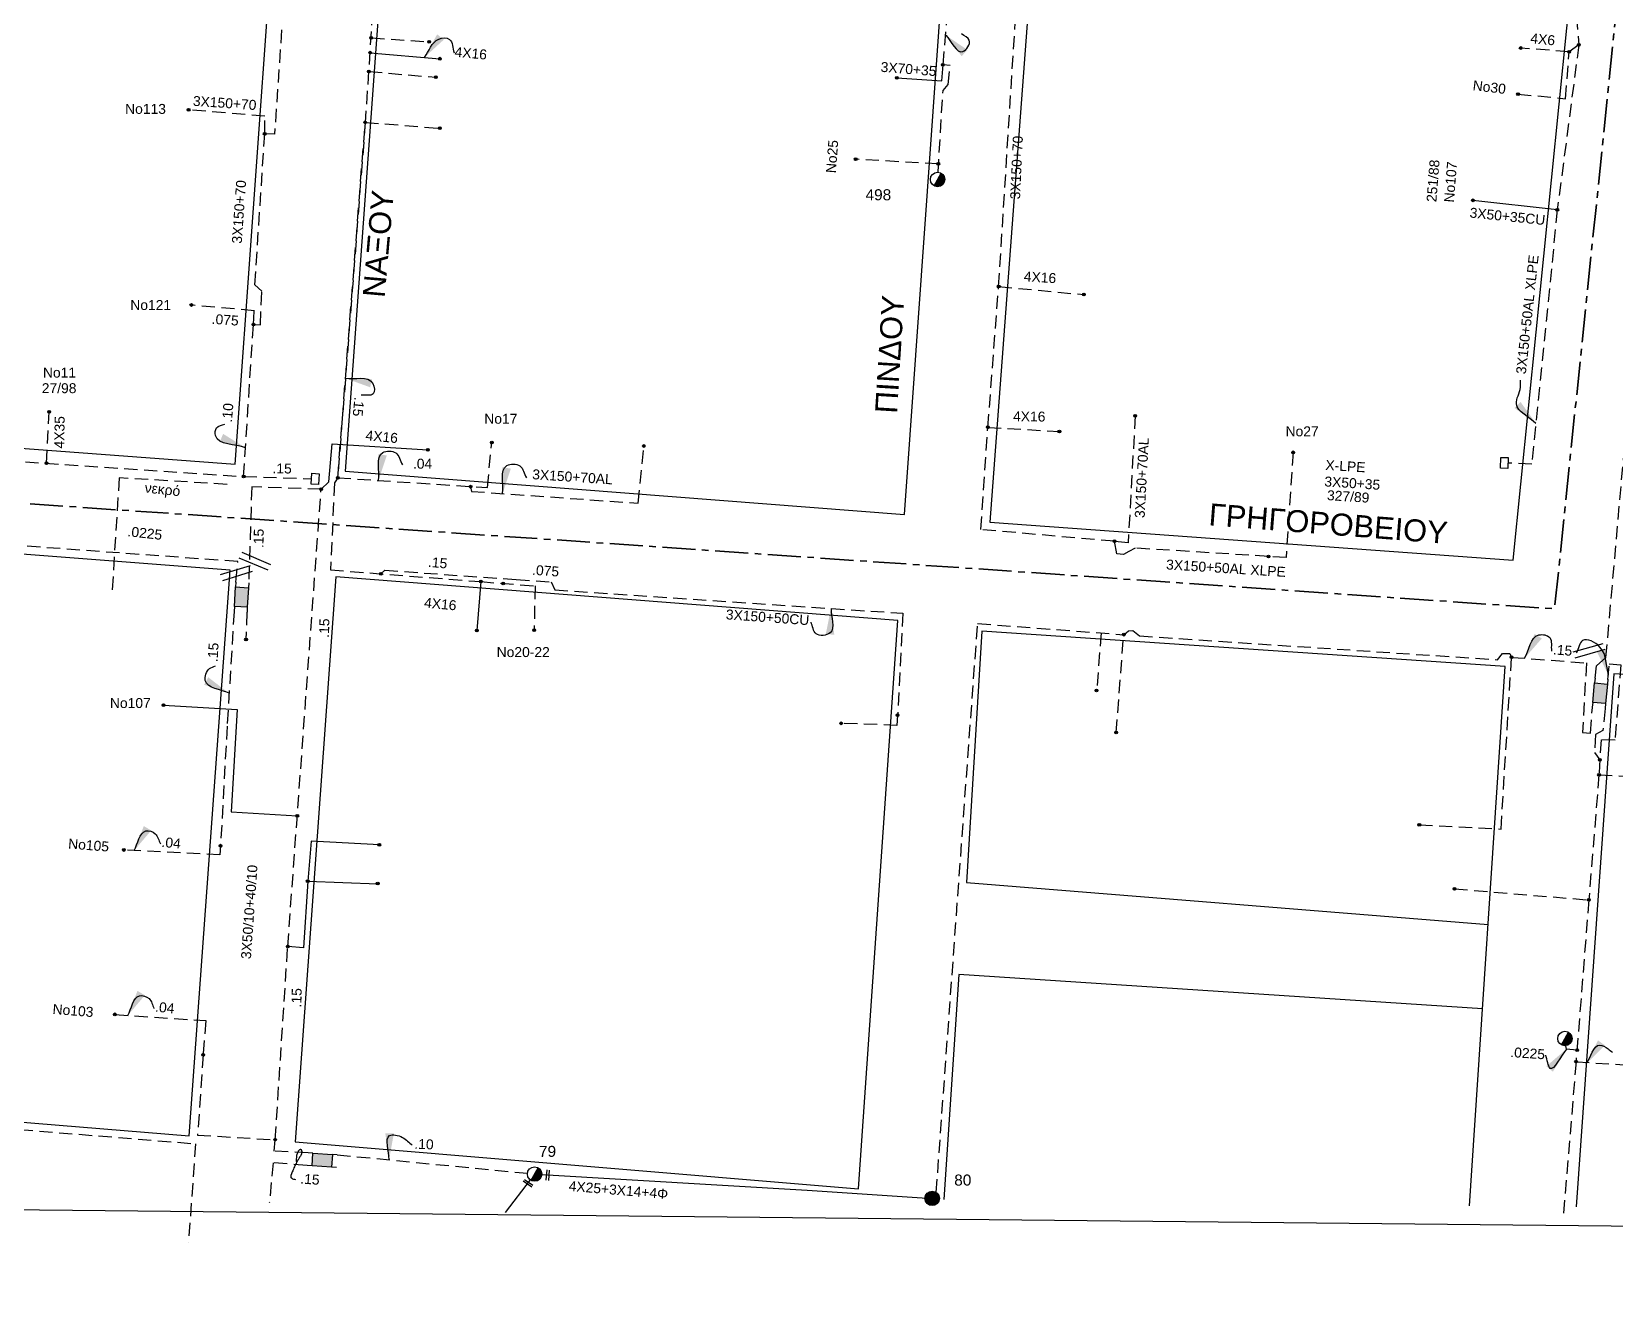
# Model space of a CAD drawing. Header units: millimetres. Extents: x 2893 to 4023, y 216 to 730.
# Drawn here: x 3147.5 to 3299.8, y 216 to 337.1 of the extents above; entities that cross this region are included whole.
import ezdxf

# ---------------------------------------------------------------- set-up
doc = ezdxf.new("R2010")
doc.units = ezdxf.units.MM
doc.linetypes.add('CENTER', pattern=[50.8, 31.75, -6.35, 6.35, -6.35])
doc.linetypes.add('DASHED', pattern=[19.05, 12.7, -6.35])
for name, color, linetype in [('Link Box 4 Διευθύνσεων', 7, 'Continuous'), ('Άγνωστα', 7, 'Continuous'), ('Γυμνά εναέρια ΧΤ (3Φ)   3x50+35CU', 7, 'Continuous'), ('Γυμνά εναέρια ΧΤ (3Φ)   4x35AL', 7, 'Continuous'), ('Εναέρια παροχή ΧΤ 4x16', 7, 'Continuous'), ('Επιγραφές - Σχήματα', 7, 'Continuous'), ('Επιτοίχιο Κουτί', 7, 'Continuous'), ('Καλώδια ΧΤ   3x150+50AL', 7, 'DASHED'), ('Καλώδια ΧΤ   3x150+50AL XLPE', 7, 'DASHED'), ('Καλώδια ΧΤ   3x150+50CU', 7, 'DASHED'), ('Καλώδια ΧΤ   3x150+70 AL', 7, 'DASHED'), ('Καλώδια ΧΤ   3x95+50 AL XLPE', 7, 'DASHED'), ('Μηχανική τομή', 7, 'Continuous'), ('Στύλος Ξύλινος', 7, 'Continuous'), ('Στύλος Ξύλινος @ 1', 7, 'Continuous'), ('Στύλος ΦΜ', 7, 'Continuous'), ('Στύλος ΦΜ @ 1', 7, 'Continuous'), ('Συνδέσεις', 7, 'Continuous'), ('Τομή', 7, 'Continuous'), ('Υπόβαθρο ΔΕΗ', 7, 'Continuous'), ('Υπόγεια Καλώδια Δικτύου ΧΤ   .04', 7, 'DASHED'), ('Υπόγεια Καλώδια Δικτύου ΧΤ   .075', 7, 'DASHED'), ('Υπόγεια Καλώδια Δικτύου ΧΤ   .10', 7, 'DASHED'), ('Υπόγεια Καλώδια Δικτύου ΧΤ   .15', 7, 'DASHED'), ('Υπόγεια καλώδια Παροχών ΧΤ   .0225', 7, 'DASHED'), ('Υπόγεια καλώδια Παροχών ΧΤ   .15', 7, 'DASHED'), ('Υπόγεια καλώδια Παροχών ΧΤ   4x6', 7, 'DASHED')]:
    doc.layers.add(name, color=color, linetype=linetype)
doc.styles.add('arial', font='ARIAL.TTF')
doc.styles.get("Standard").update_dxf_attribs({"font": 'ARIAL.TTF'})
doc.linetypes.add('SYN_LINE', pattern='A,0.5,-0.0001,["/\\/\\/\\/",Standard,S=0.1,R=0,X=0,Y=-0.05],-0.25', length=0.7501)
doc.dimstyles.new('ISO-25', dxfattribs={"dimtxt": 2.5, "dimasz": 2.5, "dimexe": 1.25, "dimexo": 0.625, "dimtad": 1, "dimtxsty": 'Standard', "dimcen": 2.5, "dimadec": 0, "dimazin": 0, "dimtfac": 1, "dimtmove": 0, "dimatfit": 3, "dimfxl": 1, "dimarcsym": 0})

# ---------------------------------------------------------------- blocks, each defined once
blk = doc.blocks.new('LINK BOX 4 ΑΝΑΧΩΡΗΣΕΩΝ')
at = {"layer": 'Link Box 4 Διευθύνσεων', "ltscale": 40}
blk.add_hatch(color=256, dxfattribs=at).paths.add_polyline_path([(-3.54, 0), (-3.54, -4.67), (3.54, -4.67), (3.54, 0)])
for p, q in [((-3.54, 0), (-5.33, 0)), ((5.33, 0), (3.54, 0)), ((-3.54, -4.67), (-5.33, -4.67)), ((5.33, -4.67), (3.54, -4.67))]:
    blk.add_line(p, q, dxfattribs=at)
blk.add_lwpolyline([(-3.54, -4.67), (-3.54, 0), (3.54, 0), (3.54, -4.67)], close=True, dxfattribs=at)
blk = doc.blocks.new('_ΣΥΝΔΕΣΗ')
at = {"layer": 'Συνδέσεις', "linetype": 'SYN_LINE', "ltscale": 40}
blk.add_hatch(color=256, dxfattribs=at).paths.add_polyline_path([(-116.75, 2339.64, 1), (-117.75, 2339.64, 1)])
at = {"layer": 'Συνδέσεις'}
blk.add_circle((-117.25, 2339.64), 0.5, dxfattribs=at)
blk = doc.blocks.new('ΥΠΑΡΧΩΝ ΤΣΙΜΕΝΤΕΝΙΟΣ ΣΤΥΛΟΣ')
at = {"layer": 'Στύλος ΦΜ'}
blk.add_hatch(color=7, dxfattribs=at).paths.add_polyline_path([(-1.29, -2.28, 0.574793), (2.62, 0, 0.268822), (1.3, 2.27)])
blk.add_line((-1.29, -2.28), (1.3, 2.27), dxfattribs=at)
blk.add_circle((0, 0), 2.62, dxfattribs=at)
at = {"layer": 'Στύλος ΦΜ', "flags": 4}
for tag, p in [('ΑΡΙΘΜΟΣ', (-4.68, 8.05)), ('ΤΥΠΟΣ', (-4.91, 3.03))]:
    blk.add_attdef(tag, p, '', height=4, dxfattribs=at)
blk = doc.blocks.new('ΤΟΜΗ')
at = {"layer": 'Τομή', "ltscale": 40}
for p, q in [((-5.68, 0), (5.68, 0)), ((5.68, -2.33), (-5.68, -2.33))]:
    blk.add_line(p, q, dxfattribs=at)
blk = doc.blocks.new('ΕΠΙΤΟΙΧΙΟ ΚΟΥΤΙ')
at = {"layer": 'Επιτοίχιο Κουτί', "ltscale": 40}
blk.add_lwpolyline([(-2.06, 1.35), (1.86, 1.35), (1.86, -1.39), (-2.06, -1.39)], close=True, dxfattribs=at)
blk = doc.blocks.new('ΜΗΧΑΝΙΚΗ ΤΟΜΗ')
at = {"layer": 'Μηχανική τομή', "ltscale": 40}
for p, q in [((-1.89, 0.78), (1.89, 0.78)), ((1.89, 0), (-1.89, 0))]:
    blk.add_line(p, q, dxfattribs=at)
blk = doc.blocks.new('ΥΠΑΡΧΩΝ ΞΥΛΙΝΟΣ ΣΤΥΛΟΣ')
at = {"layer": 'Στύλος Ξύλινος'}
h = blk.add_hatch(color=7, dxfattribs=at)
h.paths.add_polyline_path([(-2.62, 0, 0.270008), (-1.29, -2.28), (1.3, 2.27, 0.576266)])
h.paths.add_polyline_path([(-1.29, -2.28, 0.574793), (2.62, 0, 0.268822), (1.3, 2.27)])
at = {"layer": 'Στύλος Ξύλινος', "color": 7}
blk.add_line((-1.29, -2.28), (1.3, 2.27), dxfattribs=at)
blk.add_circle((0, 0), 2.62, dxfattribs=at)
at = {"layer": 'Στύλος Ξύλινος', "flags": 4}
for tag, p in [('ΑΡΙΘΜΟΣ', (-4.91, 8.6)), ('ΤΥΠΟΣ', (-4.85, 3.39))]:
    blk.add_attdef(tag, p, '', height=4, dxfattribs=at)

msp = doc.modelspace()

# ---------------------------------------------------------------- linework, layer by layer
at = {"layer": 'Άγνωστα', "color": 6, "linetype": 'DASHED', "ltscale": 0.1}
for points in [[(3180.15, 336.47), (3185.73, 336.1)], [(3179.92, 333.23), (3186.36, 332.68)], [(3179.57, 328.34), (3186.75, 327.78)]]:
    msp.add_lwpolyline(points, dxfattribs=at)
at = {"layer": 'Άγνωστα', "color": 2, "linetype": 'DASHED', "ltscale": 0.1}
msp.add_lwpolyline([(3290.42, 331.06), (3295, 330.62), (3295.34, 335.14)], dxfattribs=at)
at = {"layer": 'Άγνωστα', "color": 85, "ltscale": 0.1}
msp.add_lwpolyline([(3230.68, 332.61), (3235.01, 332.32), (3235.13, 333.88)], dxfattribs=at)
at = {"layer": 'Άγνωστα', "color": 85, "linetype": 'DASHED', "ltscale": 0.1}
msp.add_lwpolyline([(3234.68, 324.34), (3226.73, 324.8)], dxfattribs=at)
at = {"layer": 'Άγνωστα', "color": 151, "linetype": 'DASHED', "ltscale": 0.1}
for points in [[(3250.33, 279.24), (3249.91, 273.71)], [(3251.79, 269.66), (3252.51, 279.07)], [(3280.93, 260.79), (3288.79, 260.38), (3289.8, 276.89)], [(3298.8, 271.96), (3298.58, 269.86), (3297.87, 269.46), (3297.77, 267.73), (3298.29, 267.02)], [(3298.21, 265.59), (3297.23, 253.56), (3296, 237.99)], [(3284.31, 254.63), (3297.23, 253.56)], [(3296, 237.99), (3294.77, 223.03)]]:
    msp.add_lwpolyline(points, dxfattribs=at)
at = {"layer": 'Άγνωστα', "color": 30, "ltscale": 0.1}
for points in [[(3160.17, 272.28), (3167.25, 271.86), (3166.69, 262.02), (3173.04, 261.64)], [(3180.93, 258.86), (3174.36, 259.2), (3174.04, 255.36)], [(3174.04, 255.36), (3173.64, 248.95), (3172.12, 249.08)], [(3174.04, 255.36), (3180.77, 255.12)]]:
    msp.add_lwpolyline(points, dxfattribs=at)
at = {"layer": 'Άγνωστα', "linetype": 'DASHED', "ltscale": 0.1}
msp.add_lwpolyline([(3090.32, 236.72), (3090.17, 235.02), (3100.63, 234.27), (3107.93, 233.85), (3109.44, 234.48), (3129.25, 232.86), (3163.26, 230.11), (3162.57, 220.6)], dxfattribs=at)
at = {"layer": 'Άγνωστα', "ltscale": 0.1}
for points in [[(3196.55, 227.16), (3222.06, 225.66), (3234.1, 224.86)], [(3195.44, 226.65), (3193.04, 223.49)]]:
    msp.add_lwpolyline(points, dxfattribs=at)
at = {"layer": 'Γυμνά εναέρια ΧΤ (3Φ)   3x50+35CU', "color": 2, "ltscale": 0.1}
msp.add_lwpolyline([(3294.2, 319.93), (3286.09, 320.83)], dxfattribs=at)
at = {"layer": 'Γυμνά εναέρια ΧΤ (3Φ)   3x50+35CU', "color": 2, "linetype": 'DASHED', "ltscale": 0.1}
msp.add_lwpolyline([(3268.8, 296.61), (3268.12, 286.48), (3266.43, 286.59)], dxfattribs=at)
at = {"layer": 'Γυμνά εναέρια ΧΤ (3Φ)   4x35AL', "color": 85, "linetype": 'DASHED', "ltscale": 0.1}
msp.add_lwpolyline([(3148.93, 295.55), (3149.18, 300.5)], dxfattribs=at)
at = {"layer": 'Εναέρια παροχή ΧΤ 4x16', "color": 6, "ltscale": 0.1}
for points in [[(3180.05, 335.04), (3186.75, 334.46)], [(3190.68, 284.18), (3190.3, 279.47)]]:
    msp.add_lwpolyline(points, dxfattribs=at)
at = {"layer": 'Εναέρια παροχή ΧΤ 4x16', "color": 2, "linetype": 'DASHED', "ltscale": 0.1}
for points in [[(3240.48, 312.56), (3248.68, 311.78)], [(3239.44, 299.01), (3246.32, 298.61)]]:
    msp.add_lwpolyline(points, dxfattribs=at)
at = {"layer": 'Εναέρια παροχή ΧΤ 4x16', "color": 30, "ltscale": 0.1}
msp.add_lwpolyline([(3175.33, 293.07), (3176.07, 293.78), (3176.4, 297.44), (3185.6, 296.84)], dxfattribs=at)
at = {"layer": 'Επιγραφές - Σχήματα'}
msp.add_lwpolyline([(2902.66, 226.25), (3910.16, 216.01), (3910.16, 721.1), (2902.66, 721.1)], close=True, dxfattribs=at)
msp.add_lwpolyline([(3172.97, 228.4), (3172.96, 228.53), (3172.97, 228.66), (3172.98, 228.78), (3172.99, 228.89), (3173.01, 229), (3173.04, 229.1), (3173.06, 229.18), (3173.09, 229.26), (3173.12, 229.32), (3173.14, 229.38), (3173.17, 229.42), (3173.19, 229.46), (3173.21, 229.49), (3173.24, 229.52), (3173.26, 229.54), (3173.27, 229.55), (3173.29, 229.56), (3173.31, 229.57), (3173.32, 229.58), (3173.34, 229.58), (3173.35, 229.58), (3173.36, 229.58), (3173.37, 229.58), (3173.38, 229.57), (3173.39, 229.56), (3173.4, 229.55), (3173.41, 229.54), (3173.42, 229.52), (3173.43, 229.5), (3173.43, 229.48), (3173.44, 229.46), (3173.45, 229.44), (3173.45, 229.41), (3173.46, 229.39), (3173.46, 229.36), (3173.46, 229.33), (3173.46, 229.3), (3173.46, 229.27), (3173.46, 229.24), (3173.45, 229.21), (3173.45, 229.18), (3173.44, 229.15), (3173.43, 229.12), (3173.42, 229.09), (3173.41, 229.05), (3173.39, 229.01), (3173.37, 228.97), (3173.34, 228.92), (3173.3, 228.87), (3173.26, 228.81), (3173.22, 228.74), (3173.18, 228.67), (3173.13, 228.6), (3173.08, 228.51), (3173.02, 228.42), (3172.97, 228.33), (3172.92, 228.22), (3172.87, 228.12), (3172.81, 228.01), (3172.77, 227.9), (3172.72, 227.79), (3172.67, 227.68), (3172.63, 227.59), (3172.6, 227.5), (3172.56, 227.42), (3172.53, 227.35), (3172.51, 227.29), (3172.49, 227.24), (3172.47, 227.19), (3172.45, 227.15), (3172.44, 227.12), (3172.43, 227.08), (3172.42, 227.05), (3172.41, 227.02), (3172.41, 226.99), (3172.41, 226.96), (3172.41, 226.94), (3172.42, 226.91), (3172.42, 226.89), (3172.43, 226.87), (3172.45, 226.84), (3172.47, 226.82), (3172.5, 226.8), (3172.54, 226.77), (3172.59, 226.75), (3172.67, 226.72), (3172.76, 226.7), (3172.87, 226.67)], dxfattribs=at)
at = {"layer": 'Καλώδια ΧΤ   3x150+50AL', "color": 2, "ltscale": 0.1}
msp.add_lwpolyline([(3297.84, 274.89), (3297.98, 276.09), (3298.88, 276.87), (3301.73, 309.15), (3302.65, 317.62)], dxfattribs=at)
at = {"layer": 'Καλώδια ΧΤ   3x150+50AL XLPE', "color": 85, "ltscale": 0.1}
msp.add_lwpolyline([(3127.63, 371.69), (3127.95, 374.66), (3132.4, 374.21), (3132.37, 371.97), (3146.72, 369.92), (3157.94, 368.68), (3169.89, 366.93), (3173.02, 365.82), (3173.32, 363.85), (3170.86, 327.22), (3170.86, 327.22), (3169.91, 327.24)], dxfattribs=at)
at = {"layer": 'Καλώδια ΧΤ   3x150+50AL XLPE', "color": 2, "ltscale": 0.1}
for points in [[(3297.43, 351.34), (3296.04, 338.53), (3296.27, 335.79)], [(3296.27, 335.79), (3294.2, 319.93), (3291.74, 295.46), (3289.47, 295.58)], [(3266.43, 286.59), (3253.6, 287.4), (3253.01, 287.08), (3252.48, 286.78), (3251.84, 286.83), (3251.61, 288.05)]]:
    msp.add_lwpolyline(points, dxfattribs=at)
at = {"layer": 'Καλώδια ΧΤ   3x150+50CU', "color": 6, "ltscale": 0.1}
msp.add_lwpolyline([(3181.08, 284.92), (3181.45, 285.27), (3194.1, 284.37), (3197.44, 284.15), (3197.79, 283.38), (3231.28, 281.13), (3230.76, 271.33), (3230.7, 270.35), (3225.34, 270.54)], dxfattribs=at)
at = {"layer": 'Καλώδια ΧΤ   3x150+70 AL', "color": 2, "ltscale": 0.1}
for points in [[(3251.61, 288.05), (3238.78, 289.18), (3239.44, 299.01), (3240.48, 312.56), (3242.3, 341.58), (3241.72, 341.61), (3241.88, 345.14), (3242.51, 345.13)], [(3253.61, 300.12), (3252.93, 287.91), (3251.61, 288.05)]]:
    msp.add_lwpolyline(points, dxfattribs=at)
at = {"layer": 'Καλώδια ΧΤ   3x150+70 AL', "color": 85, "ltscale": 0.1}
for points in [[(3169.91, 327.24), (3169.93, 328.93), (3162.59, 329.56)], [(3168.82, 308.91), (3169.49, 308.87), (3169.62, 312.12), (3168.96, 312.72), (3169.91, 327.24)]]:
    msp.add_lwpolyline(points, dxfattribs=at)
at = {"layer": 'Καλώδια ΧΤ   3x150+70 AL', "color": 6, "ltscale": 0.1}
msp.add_lwpolyline([(3189.71, 293.3), (3189.78, 292.85), (3205.83, 291.72), (3206.37, 297.2)], dxfattribs=at)
at = {"layer": 'Καλώδια ΧΤ   3x95+50 AL XLPE', "color": 151, "linetype": 'DASHED', "ltscale": 0.1}
msp.add_lwpolyline([(3296, 237.99), (3307.88, 237.24)], dxfattribs=at)
at = {"layer": 'Υπόβαθρο ΔΕΗ', "linetype": 'CENTER', "lineweight": 35, "ltscale": 0.1, "flags": 128}
msp.add_lwpolyline([(2893.85, 297.77), (2953.47, 300.74), (2996.96, 302.61), (3115.87, 293.82), (3226.51, 286.22), (3293.94, 281.56), (3300.46, 344.74), (3301.71, 358.42), (3357.18, 352.96), (3357.96, 357.78), (3417.27, 353.49), (3424.72, 352.5), (3434.54, 348.33), (3439.86, 344.74), (3475.03, 322.6), (3493.29, 309.51, -0.041124), (3501.86, 302.22), (3539.98, 263.99), (3578.76, 222.97)], format="xyb", dxfattribs=at)
at = {"layer": 'Υπόβαθρο ΔΕΗ', "ltscale": 0.1}
for points in [[(3100.17, 344.74), (3097.01, 300.7), (3167.08, 295.46), (3170.6, 344.74)], [(3181.28, 344.74), (3177.65, 294.8), (3231.42, 290.64), (3235.28, 344.74)], [(3243.72, 344.74), (3239.64, 289.89), (3289.96, 286.25), (3295.87, 344.74)], [(3285.77, 224.14), (3289.19, 276.01), (3238.85, 279.4), (3237.39, 255.23), (3287.56, 251.21)], [(3339.71, 224.22), (3342.28, 272.6), (3299.63, 275.29), (3296.01, 224.05)], [(3287.02, 243.09), (3236.64, 246.39), (3235.21, 224.75)]]:
    msp.add_lwpolyline(points, dxfattribs=at)
for points in [[(3162.63, 230.86), (3166.57, 285.28), (3096.52, 290.67), (3092.71, 236.6)], [(3230.79, 280.45), (3176.73, 284.63), (3172.84, 230.29), (3227.02, 225.77)]]:
    msp.add_lwpolyline(points, close=True, dxfattribs=at)
at = {"layer": 'Υπόγεια Καλώδια Δικτύου ΧΤ   .04', "color": 6, "ltscale": 0.1}
msp.add_lwpolyline([(3176.93, 294.16), (3191.32, 293.21), (3191.74, 297.54)], dxfattribs=at)
at = {"layer": 'Υπόγεια Καλώδια Δικτύου ΧΤ   .04', "color": 2, "ltscale": 0.1}
msp.add_lwpolyline([(3165.66, 258.77), (3165.6, 257.91), (3156.35, 258.35)], dxfattribs=at)
at = {"layer": 'Υπόγεια Καλώδια Δικτύου ΧΤ   .04', "color": 30, "ltscale": 0.1}
msp.add_lwpolyline([(3155.5, 242.54), (3164.25, 241.95), (3163.99, 238.67), (3163.45, 230.95), (3170.92, 230.49)], dxfattribs=at)
at = {"layer": 'Υπόγεια Καλώδια Δικτύου ΧΤ   .075', "color": 85, "ltscale": 0.1}
msp.add_lwpolyline([(3168.82, 308.91), (3168.91, 310.22), (3162.86, 310.77)], dxfattribs=at)
at = {"layer": 'Υπόγεια Καλώδια Δικτύου ΧΤ   .075', "color": 6, "ltscale": 0.1}
msp.add_lwpolyline([(3190.68, 284.17), (3195.9, 283.76), (3195.81, 279.49)], dxfattribs=at)
at = {"layer": 'Υπόγεια Καλώδια Δικτύου ΧΤ   .10', "color": 85, "ltscale": 0.1}
msp.add_lwpolyline([(3167.88, 294.28), (3168.82, 308.91)], dxfattribs=at)
at = {"layer": 'Υπόγεια Καλώδια Δικτύου ΧΤ   .10', "linetype": 'DASHED', "ltscale": 0.1}
msp.add_lwpolyline([(3176.88, 229.05), (3195.17, 227.27)], dxfattribs=at)
at = {"layer": 'Υπόγεια Καλώδια Δικτύου ΧΤ   .15', "color": 6, "ltscale": 0.1}
for points in [[(3184.96, 363.35), (3181.9, 363.68), (3179.57, 328.34)], [(3176.93, 294.16), (3179.57, 328.34), (3176.93, 294.16), (3176.62, 293.68), (3176.23, 285.3), (3190.68, 284.17)]]:
    msp.add_lwpolyline(points, dxfattribs=at)
at = {"layer": 'Υπόγεια Καλώδια Δικτύου ΧΤ   .15', "color": 85, "ltscale": 0.1}
for points in [[(3234.66, 323.54), (3235.13, 331.42), (3235.63, 331.97), (3235.82, 333.82), (3235.13, 333.88), (3235.7, 340.14), (3236.05, 346.63), (3236.05, 346.63), (3236.69, 347.47), (3236.77, 349.4), (3236.23, 349.41)], [(3104.67, 299.96), (3106.09, 299.85), (3107.81, 298.49), (3117.43, 297.75), (3127.89, 296.97), (3167.88, 294.28), (3174.39, 294.06)]]:
    msp.add_lwpolyline(points, dxfattribs=at)
at = {"layer": 'Υπόγεια Καλώδια Δικτύου ΧΤ   .15', "color": 30, "ltscale": 0.1}
for points in [[(3175.33, 293.07), (3168.66, 293.28), (3168.36, 284.06)], [(3170.92, 230.5), (3172.12, 249.08), (3175.33, 293.07)], [(3167.13, 284.13), (3167.33, 286.1), (3091.68, 291.6), (3091.33, 282.91), (3092.56, 282.68), (3092.44, 277.02), (3093.33, 276.33), (3090.97, 241.9), (3089.03, 239.57), (3088.73, 222.34)], [(3174.07, 229.25), (3170.83, 229.41), (3170.92, 230.49), (3170.92, 230.56)], [(3173.98, 228.02), (3170.72, 228.27), (3170.35, 224.44)]]:
    msp.add_lwpolyline(points, dxfattribs=at)
at = {"layer": 'Υπόγεια Καλώδια Δικτύου ΧΤ   .15', "color": 2, "ltscale": 0.1}
for points in [[(3166.96, 281.31), (3166.29, 270.27), (3165.66, 258.77)], [(3168.2, 281.24), (3168.1, 278.6)]]:
    msp.add_lwpolyline(points, dxfattribs=at)
at = {"layer": 'Υπόγεια Καλώδια Δικτύου ΧΤ   .15', "color": 151, "linetype": 'DASHED', "ltscale": 0.1}
for points in [[(3234.48, 225.43), (3238.46, 280.13), (3238.46, 280.13), (3238.46, 280.13), (3252.51, 279.07)], [(3252.51, 279.07), (3252.98, 279.45), (3253.39, 279.48), (3254.02, 278.95), (3288.45, 276.66)]]:
    msp.add_lwpolyline(points, dxfattribs=at)
at = {"layer": 'Υπόγεια Καλώδια Δικτύου ΧΤ   .15', "color": 151, "ltscale": 0.1}
for points in [[(3288.45, 276.66), (3288.92, 277.27), (3289.65, 277.25), (3289.8, 276.89), (3297, 276.36), (3296.63, 269.65), (3297.38, 269.61), (3297.57, 272.08)], [(3299.07, 274.77), (3299.2, 276.27), (3300.3, 276.16), (3299.75, 268.93), (3298.41, 268.96), (3298.21, 265.59)]]:
    msp.add_lwpolyline(points, dxfattribs=at)
at = {"layer": 'Υπόγεια καλώδια Παροχών ΧΤ   .0225', "linetype": 'DASHED', "ltscale": 0.1}
msp.add_lwpolyline([(3166.29, 293.52), (3155.91, 294.16), (3155.22, 283.07)], dxfattribs=at)
at = {"layer": 'Υπόγεια καλώδια Παροχών ΧΤ   .0225', "color": 151, "ltscale": 0.1}
msp.add_lwpolyline([(3296.09, 239.11), (3295.08, 239.21), (3295.03, 239.54)], dxfattribs=at)
at = {"layer": 'Υπόγεια καλώδια Παροχών ΧΤ   .15', "color": 151, "ltscale": 0.1}
msp.add_lwpolyline([(3298.21, 265.59), (3307.26, 265.14)], dxfattribs=at)
at = {"layer": 'Υπόγεια καλώδια Παροχών ΧΤ   4x6', "color": 2, "ltscale": 0.1}
msp.add_lwpolyline([(3296.27, 335.79), (3295.34, 335.14), (3290.67, 335.48)], dxfattribs=at)

# ---------------------------------------------------------------- block references
at = {"layer": 'Link Box 4 Διευθύνσεων'}
for p, xscale, yscale, zscale, rotation in [((3167.05, 282.72), 0.2649871955224247, 0.2649871955224247, 0.2649871955224247, 86.71437897944426), ((3297.7, 273.49), 0.2649871955223803, 0.2649871955223803, 0.2649871955223803, 84.46722823516929), ((3175.48, 229.15), 0.2649871955224304, 0.2649871955224304, 0.2649871955224304, 355.9430001780968)]:
    msp.add_blockref('LINK BOX 4 ΑΝΑΧΩΡΗΣΕΩΝ', p, dxfattribs=dict(at, xscale=xscale, yscale=yscale, zscale=zscale, rotation=rotation))
at = {"layer": 'Επιτοίχιο Κουτί'}
for p, xscale, yscale, zscale, rotation in [((3289.1, 295.62), 0.264987195522342, 0.264987195522342, 0.264987195522342, 88.04362354472201), ((3289.1, 295.62), 0.264987195522342, 0.264987195522342, 0.264987195522342, 88.04362354472201), ((3174.76, 294.03), 0.2649871955223994, 0.2649871955223994, 0.2649871955223994, 266.4539753692239)]:
    msp.add_blockref('ΕΠΙΤΟΙΧΙΟ ΚΟΥΤΙ', p, dxfattribs=dict(at, xscale=xscale, yscale=yscale, zscale=zscale, rotation=rotation))
at = {"layer": 'Μηχανική τομή'}
for p, xscale, yscale, zscale, rotation in [((3197.02, 227.1), 0.2649871955223705, 0.2649871955223705, 0.2649871955223705, 265.3393623933966), ((3195.17, 226.23), 0.2649871955223825, 0.2649871955223825, 0.2649871955223825, 325.8393056000737)]:
    msp.add_blockref('ΜΗΧΑΝΙΚΗ ΤΟΜΗ', p, dxfattribs=dict(at, xscale=xscale, yscale=yscale, zscale=zscale, rotation=rotation))
at = {"layer": 'Στύλος Ξύλινος @ 1', "ltscale": 40}
ref = msp.add_blockref('ΥΠΑΡΧΩΝ ΞΥΛΙΝΟΣ ΣΤΥΛΟΣ', (3234.09, 224.86), dxfattribs=dict(at, xscale=0.2649871955223772, yscale=0.2649871955223772, zscale=0.2649871955223772))
ref.add_attrib('ΑΡΙΘΜΟΣ', '80', (3236.21, 226.09), dxfattribs={"layer": 'Στύλος Ξύλινος', "height": 1.06, "flags": 4})
at = {"layer": 'Στύλος ΦΜ @ 1', "ltscale": 40}
ref = msp.add_blockref('ΥΠΑΡΧΩΝ ΤΣΙΜΕΝΤΕΝΙΟΣ ΣΤΥΛΟΣ', (3234.61, 322.85), dxfattribs=dict(at, xscale=0.2649871955223772, yscale=0.2649871955223772, zscale=0.2649871955223772))
ref.add_attrib('ΤΥΠΟΣ', '498', (3227.68, 320.85), dxfattribs={"layer": 'Στύλος ΦΜ', "height": 1.06, "flags": 4})
at = {"layer": 'Στύλος ΦΜ @ 1', "ltscale": 40, "xscale": 0.2649871955223772, "yscale": 0.2649871955223772, "zscale": 0.2649871955223772}
msp.add_blockref('ΥΠΑΡΧΩΝ ΤΣΙΜΕΝΤΕΝΙΟΣ ΣΤΥΛΟΣ', (3294.93, 240.23), dxfattribs=at)
at = {"layer": 'Στύλος ΦΜ @ 1', "ltscale": 40}
ref = msp.add_blockref('ΥΠΑΡΧΩΝ ΤΣΙΜΕΝΤΕΝΙΟΣ ΣΤΥΛΟΣ', (3195.86, 227.2), dxfattribs=dict(at, xscale=0.2649871955223772, yscale=0.2649871955223772, zscale=0.2649871955223772))
ref.add_attrib('ΤΥΠΟΣ', '79', (3196.28, 228.85), dxfattribs={"layer": 'Στύλος ΦΜ', "height": 1.06, "flags": 4})
at = {"layer": 'Συνδέσεις', "xscale": 0.2649871955223772, "yscale": 0.2649871955223772, "zscale": 0.2649871955223772}
for p in [(3211.22, -283.5), (3211.12, -284.93), (3216.8, -283.88), (3321.75, -284.48), (3326.41, -284.84), (3327.34, -284.19), (3217.81, -285.51), (3266.19, -286.1), (3210.99, -286.74), (3217.43, -287.29), (3261.75, -287.36), (3321.49, -288.91), (3193.66, -290.42), (3210.64, -291.63), (3217.82, -292.19), (3200.97, -292.73), (3257.8, -295.18), (3265.75, -295.63), (3317.16, -299.13), (3325.27, -300.04), (3271.55, -307.42), (3193.92, -309.2), (3279.74, -308.19), (3199.89, -311.06), (3180.25, -319.47), (3284.68, -319.86), (3270.51, -320.96), (3277.39, -321.37), (3216.66, -323.13), (3222.81, -322.43), (3237.44, -322.76), (3180, -324.42), (3299.87, -323.37), (3198.95, -325.69), (3208, -325.82), (3206.4, -326.9), (3220.78, -326.67), (3282.68, -331.92), (3297.5, -333.39), (3212.15, -335.05), (3221.75, -335.79), (3223.9, -335.98), (3199.18, -341.37), (3221.37, -340.5), (3226.88, -340.48), (3283.58, -340.9), (3320.87, -343.08), (3280.97, -346.27), (3191.25, -347.68), (3261.82, -348.64), (3256.41, -349.43), (3282.86, -350.31), (3329.37, -352.94), (3329.28, -354.38), (3204.11, -358.32), (3312, -359.19), (3196.73, -361.2), (3212, -361.11), (3187.43, -361.61), (3205.11, -364.6), (3211.84, -364.84), (3315.38, -365.35), (3328.3, -366.41), (3203.19, -370.88), (3186.57, -377.42), (3327.17, -380.85), (3195.06, -381.3), (3327.07, -381.97), (3201.99, -389.47)]:
    msp.add_blockref('_ΣΥΝΔΕΣΗ', p, dxfattribs=at)
at = {"layer": 'Τομή'}
for p, xscale, yscale, zscale, rotation in [((3169.09, 286.41), 0.2649871955224175, 0.2649871955224175, 0.2649871955224175, 337.2608717389298), ((3167.09, 285.29), 0.2649871955224539, 0.2649871955224539, 0.2649871955224539, 17.20219770589367), ((3297.17, 277.82), 0.2649871955223735, 0.2649871955223735, 0.2649871955223735, 15.91650741834886)]:
    msp.add_blockref('ΤΟΜΗ', p, dxfattribs=dict(at, xscale=xscale, yscale=yscale, zscale=zscale, rotation=rotation))

# ---------------------------------------------------------------- texts
at = {"layer": 'Άγνωστα', "char_height": 0.954, "width": 89.2327, "attachment_point": 1, "style": 'arial'}
for s, insert, rotation in [('3X70+35', (3229.18, 334.16), 355.4851), ('3X50/10+40/10', (3167.62, 247.91), 85.9144), ('4X25+3X14+4{\\f@Arial Unicode MS|b0|i0|c161|p34;Φ}', (3199.19, 226.54), 355.188)]:
    msp.add_mtext(s, dxfattribs=dict(at, insert=insert, rotation=rotation))
at = {"layer": 'Γυμνά εναέρια ΧΤ (3Φ)   3x50+35CU', "char_height": 0.954, "width": 89.2327, "attachment_point": 1, "style": 'arial'}
for s, insert, rotation in [('3X50+35CU', (3285.83, 320.15), 354.1717), ('X-LPE\\P3X50+35', (3271.94, 295.88), 356.3518)]:
    msp.add_mtext(s, dxfattribs=dict(at, insert=insert, rotation=rotation))
at = {"layer": 'Γυμνά εναέρια ΧΤ (3Φ)   4x35AL', "insert": (3149.66, 296.99), "char_height": 0.954, "width": 89.2327, "attachment_point": 1, "rotation": 88.8753, "style": 'arial'}
msp.add_mtext('4X35', dxfattribs=at)
at = {"layer": 'Εναέρια παροχή ΧΤ 4x16', "char_height": 0.954, "width": 89.2327, "attachment_point": 1, "style": 'arial'}
for insert, rotation in [((3188.22, 335.61), 354.6914), ((3242.94, 314.02), 356.3212), ((3241.87, 300.54), 359.6614), ((3179.66, 298.73), 354.6914), ((3185.29, 282.64), 354.6914)]:
    msp.add_mtext('4X16', dxfattribs=dict(at, insert=insert, rotation=rotation))
at = {"layer": 'Επιγραφές - Σχήματα'}
for s, rotation, p in [('No30', 353.2945, (3286.03, 331.44)), ('No25', 85.5963, (3224.82, 323.43)), ('251/88', 85.5963, (3282.57, 320.65)), ('No107', 85.5963, (3284.26, 320.61)), ('No105', 355.5124, (3150.98, 258.51)), ('No103', 355.5124, (3149.48, 242.6))]:
    msp.add_text(s, height=0.954, rotation=rotation, dxfattribs=at).set_placement(p)
for s, p in [('No113', (3156.48, 329.16)), ('No121', (3156.98, 310.3)), ('No11', (3148.58, 303.8)), ('27/98', (3148.47, 302.3)), ('No17', (3191.02, 299.36)), ('No27', (3268.07, 298.15)), ('No20-22', (3192.21, 276.92)), ('No107', (3155.02, 272.02))]:
    msp.add_text(s, height=0.954, dxfattribs=at).set_placement(p)
at = {"layer": 'Επιγραφές - Σχήματα', "attachment_point": 1, "style": 'arial'}
for s, insert, char_height, width, rotation in [('ΝΑΞΟΥ', (3179.32, 311.61), 2.12, 45.1012, 84.9705), ('ΠΙΝΔΟΥ', (3228.59, 300.42), 2.12, 45.1012, 86.4995), ('νεκρό', (3158.43, 293.7), 0.954, 89.2327, 353.8576), ('327/89', (3272.09, 292.97), 0.954, 89.2327, 356.3518), ('ΓΡΗΓΟΡΟΒΕΙΟΥ', (3260.79, 291.71), 2.1199, 45.1012, 355.5223)]:
    msp.add_mtext(s, dxfattribs=dict(at, insert=insert, char_height=char_height, width=width, rotation=rotation))
at = {"layer": 'Καλώδια ΧΤ   3x150+50AL XLPE', "char_height": 0.954, "width": 89.2327, "attachment_point": 1, "style": 'arial'}
for insert, rotation in [((3290.22, 304.19), 83.7929), ((3256.62, 286.31), 356.3518)]:
    msp.add_mtext('3X150+50AL XLPE', dxfattribs=dict(at, insert=insert, rotation=rotation))
at = {"layer": 'Καλώδια ΧΤ   3x150+50CU', "insert": (3214.29, 281.51), "char_height": 0.954, "width": 89.2327, "attachment_point": 1, "rotation": 355.8881, "style": 'arial'}
msp.add_mtext('3X150+50CU', dxfattribs=at)
at = {"layer": 'Καλώδια ΧΤ   3x150+70 AL', "char_height": 0.954, "width": 89.2327, "attachment_point": 1, "style": 'arial'}
for s, insert, rotation in [('3X150+70', (3163.04, 330.89), 356.1331), ('3X150+70', (3241.58, 320.97), 87.3651), ('3X150+70', (3166.74, 316.72), 85.9578), ('3X150+70AL', (3253.56, 290.32), 86.9674), ('3X150+70AL', (3195.67, 294.98), 356.2525)]:
    msp.add_mtext(s, dxfattribs=dict(at, insert=insert, rotation=rotation))
at = {"layer": 'Υπόγεια Καλώδια Δικτύου ΧΤ   .04', "insert": (3184.16, 295.99), "char_height": 0.954, "width": 89.2327, "attachment_point": 1, "style": 'arial'}
msp.add_mtext('.04', dxfattribs=at)
at = {"layer": 'Υπόγεια Καλώδια Δικτύου ΧΤ   .04', "char_height": 0.954, "width": 89.2327, "attachment_point": 1, "rotation": 354.434, "style": 'arial'}
for insert in [(3160.04, 259.62), (3159.43, 243.77)]:
    msp.add_mtext('.04', dxfattribs=dict(at, insert=insert))
at = {"layer": 'Υπόγεια Καλώδια Δικτύου ΧΤ   .075', "char_height": 0.954, "width": 89.2327, "attachment_point": 1, "rotation": 355.951, "style": 'arial'}
for insert in [(3164.85, 309.92), (3195.66, 285.79)]:
    msp.add_mtext('.075', dxfattribs=dict(at, insert=insert))
at = {"layer": 'Υπόγεια Καλώδια Δικτύου ΧΤ   .10', "char_height": 0.954, "width": 89.2327, "attachment_point": 1, "style": 'arial'}
for insert, rotation in [((3165.8, 299.53), 85.5225), ((3184.32, 230.59), 357.6748)]:
    msp.add_mtext('.10', dxfattribs=dict(at, insert=insert, rotation=rotation))
at = {"layer": 'Υπόγεια Καλώδια Δικτύου ΧΤ   .15', "char_height": 0.954, "width": 89.2327, "attachment_point": 1, "style": 'arial'}
for insert, rotation in [((3179.49, 301.85), 264.2525), ((3170.66, 295.54), 359.515), ((3168.82, 287.42), 88.559), ((3185.66, 286.55), 354.9515), ((3175.13, 278.79), 88.559), ((3164.42, 276.48), 86.7718), ((3293.83, 278.13), 355.4006), ((3172.47, 243.24), 88.559), ((3173.37, 227.24), 355.9509)]:
    msp.add_mtext('.15', dxfattribs=dict(at, insert=insert, rotation=rotation))
at = {"layer": 'Υπόγεια καλώδια Παροχών ΧΤ   .0225', "char_height": 0.954, "width": 89.2327, "attachment_point": 1, "style": 'arial'}
for insert, rotation in [((3156.78, 289.49), 353.8576), ((3289.72, 239.41), 356.0397)]:
    msp.add_mtext('.0225', dxfattribs=dict(at, insert=insert, rotation=rotation))
at = {"layer": 'Υπόγεια καλώδια Παροχών ΧΤ   4x6', "insert": (3291.67, 336.92), "char_height": 0.954, "width": 89.2327, "attachment_point": 1, "rotation": 354.4016, "style": 'arial'}
msp.add_mtext('4X6', dxfattribs=at)

# ---------------------------------------------------------------- leaders
at = {"layer": 'Επιγραφές - Σχήματα', "path_type": 1}
for points in [[(3185.26, 334.59), (3186.65, 336.35), (3187.68, 336.32), (3188.11, 335.04)], [(3235.39, 336.73), (3237.05, 335.15), (3237.66, 336.24), (3236.91, 336.85)], [(3177.67, 303.73), (3180.3, 303.23), (3180.34, 302.23), (3179.19, 302.1)], [(3292.14, 299.38), (3290.27, 301.27), (3290.66, 302.87), (3290.66, 303.54)], [(3168.06, 297.05), (3165.17, 298.24), (3165.28, 298.96), (3166.07, 299.32)], [(3180.84, 293.9), (3181.27, 296.59), (3182.5, 296.56), (3183.14, 295.42)], [(3192.77, 292.64), (3193.2, 295.33), (3194.43, 295.3), (3195.07, 294.17)], [(3224.36, 281.59), (3224.27, 279.25), (3222.93, 279.16), (3222.44, 280.27)], [(3291.04, 276.8), (3292.44, 279.04), (3293.47, 278.79), (3293.64, 277.5)], [(3299.13, 275.18), (3298.3, 277.87), (3296.63, 278.5), (3296.03, 277.33)], [(3166.48, 273.43), (3164.19, 274.66), (3164.61, 275.81), (3165.16, 276.06)], [(3157.35, 258.31), (3158.48, 260.19), (3159.38, 259.93), (3159.87, 258.97)], [(3156.74, 242.46), (3157.87, 244.34), (3158.78, 244.08), (3159.26, 243.11)], [(3295.08, 239.21), (3293.51, 237.36), (3293.09, 238.64)], [(3296.98, 237.79), (3298.29, 239.6), (3299.08, 239.23), (3299.5, 238.91)], [(3181.87, 228.61), (3181.91, 230.9), (3183.16, 230.72), (3184.09, 229.99)]]:
    msp.add_leader(points, dimstyle='ISO-25', override={"dimgap": 0.625, "dimtad": 0}, dxfattribs=at)

doc.saveas('drawing.dxf')
